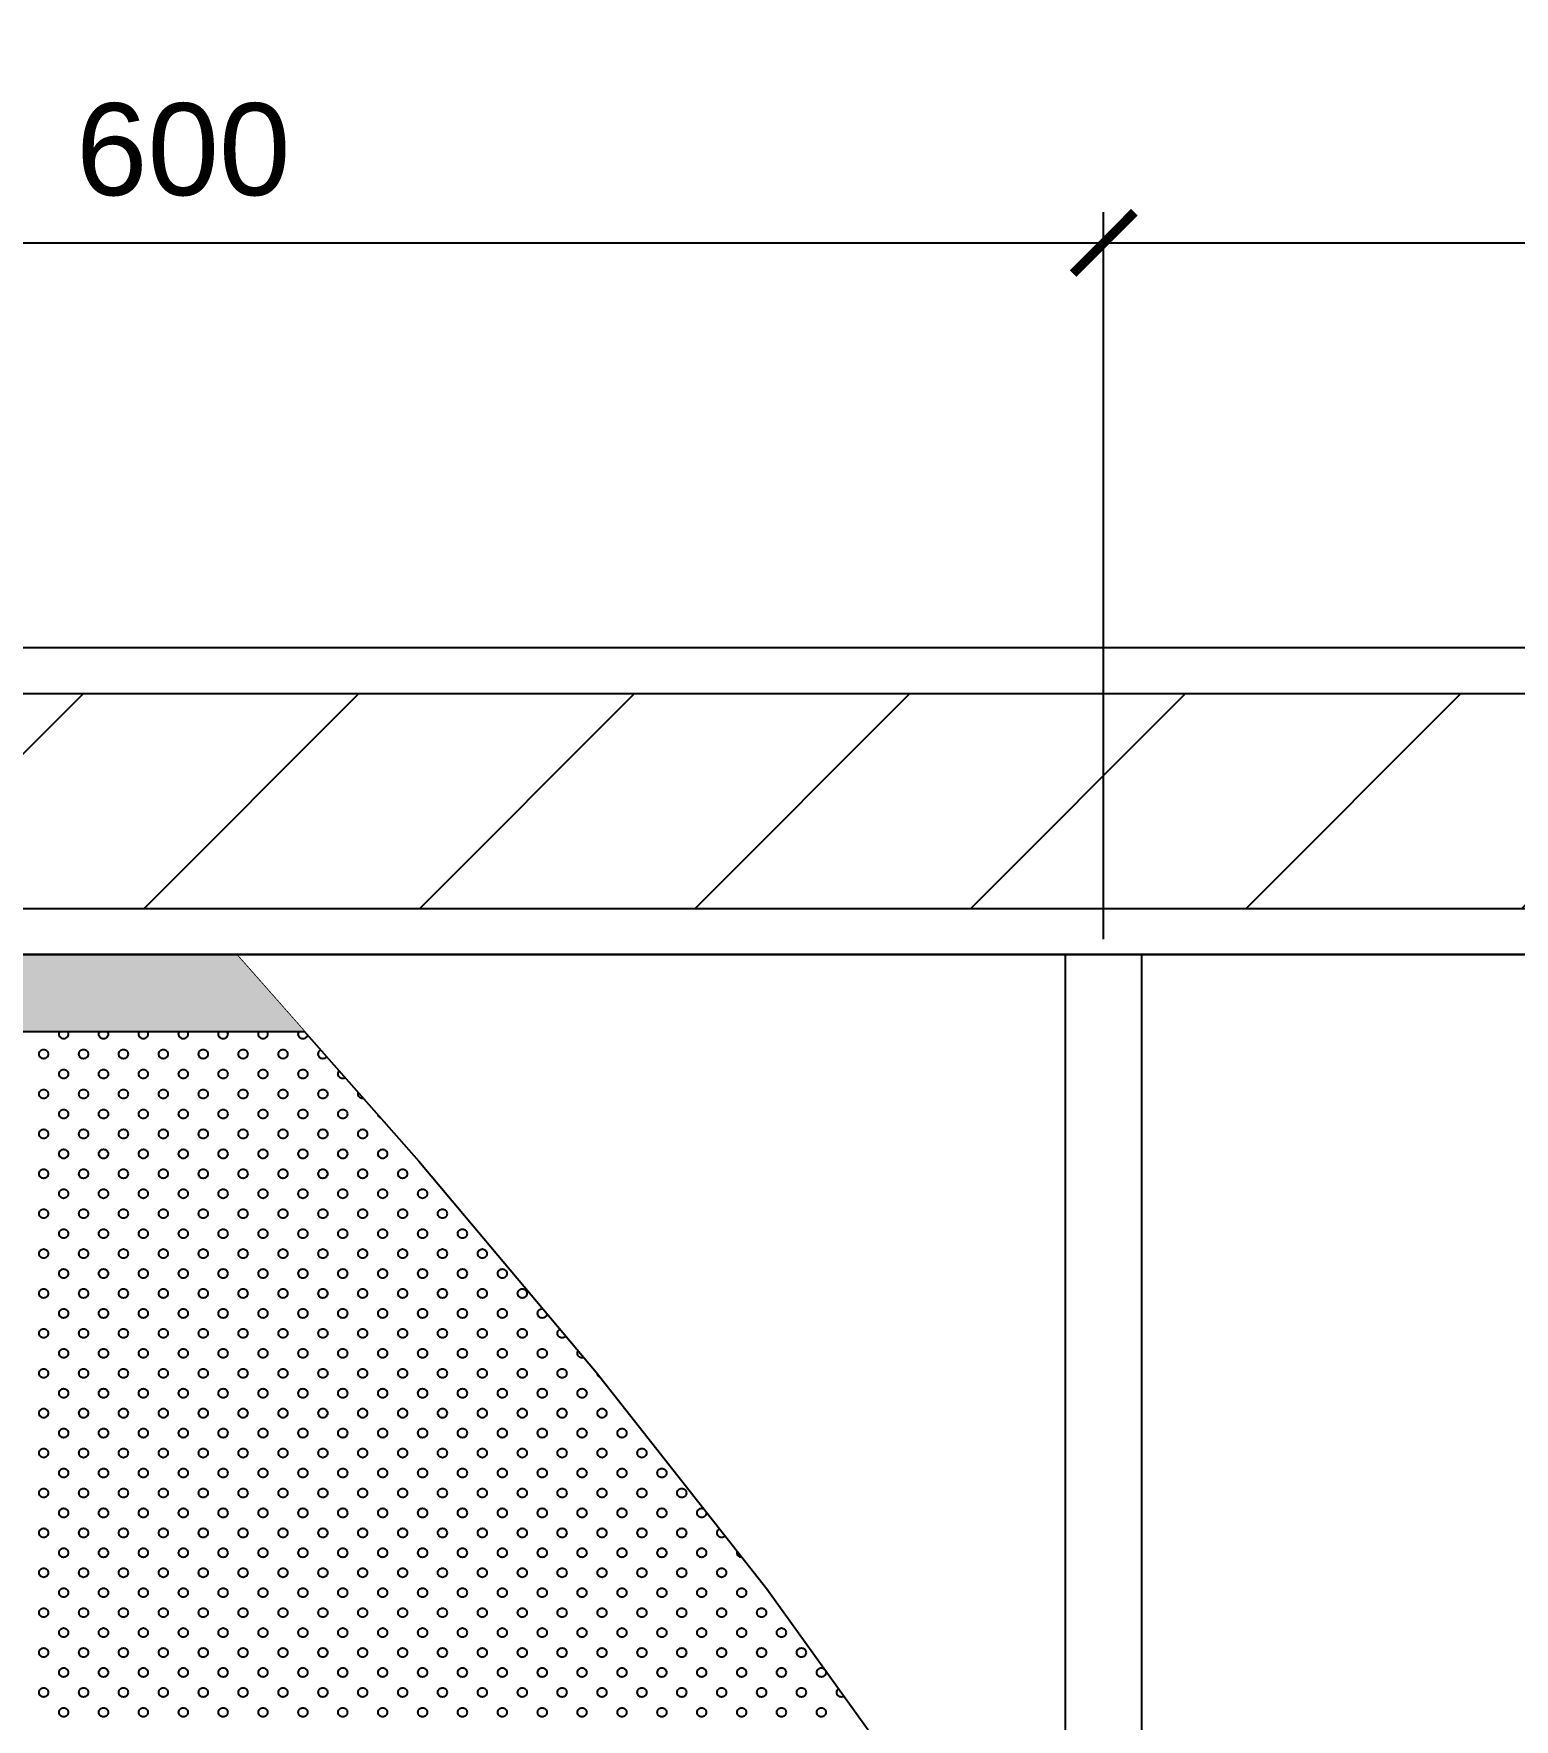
# Model space of a CAD drawing. Header units: millimetres. Extents: x 28487 to 58856, y 2691 to 22893.
# Drawn here: x 29925 to 30408, y 6700 to 7250 of the extents above; entities that cross this region are included whole.
import ezdxf
from ezdxf.xclip import XClip

# ---------------------------------------------------------------- set-up
doc = ezdxf.new("R2010")
doc.units = ezdxf.units.MM
doc.header["$XCLIPFRAME"] = 0
doc.linetypes.add('TA_HL_008.00000', pattern=[52, 28.4, -23.6])
for name, color, linetype in [('0-LOCK', 251, 'Continuous'), ('000 - EX D I M', 251, 'Continuous'), ('000 - H A T C H', 9, 'Continuous'), ('000_CLIP-IN_ACESSORIES_SUB_COLOR_1', 1, 'Continuous'), ('000_CLIP-IN_PANEL_MAIN_COLOR_1', 3, 'Continuous'), ('000_CLIP-IN_PANEL_SUB_COLOR_2', 1, 'Continuous'), ('000_CLIP-IN_PANEL_WIPEOUT_', 250, 'Continuous'), ('000_CLIP-IN_SUBFAME_MAIN_COLOR_1', 3, 'Continuous'), ('000_CLIP-IN_SUBFAME_MAIN_COLOR_2', 2, 'Continuous'), ('000_CLIP-IN_SUBFAME_WIPEOUT_', 250, 'Continuous')]:
    doc.layers.add(name, color=color, linetype=linetype)
doc.styles.add('Arial', font='arial.ttf')
doc.dimstyles.new('DIM 50 E-E', dxfattribs={"dimscale": 50, "dimtxt": 3, "dimasz": 2, "dimexe": 2, "dimexo": 2.5, "dimgap": 1.5, "dimtad": 1, "dimdec": 0, "dimzin": 0, "dimdsep": 46, "dimtxsty": 'Arial', "dimblk": 'ARCHTICK', "dimcen": 2, "dimclrd": 1, "dimclre": 1, "dimclrt": 3, "dimaunit": 1, "dimadec": 6, "dimazin": 0, "dimtfac": 1, "dimtdec": 0, "dimtix": 1, "dimtofl": 0, "dimtmove": 2, "dimatfit": 3, "dimfxl": 1, "dimtolj": 1, "dimtzin": 0, "dimlwd": -1, "dimlwe": -1, "dimarcsym": 0})

# ---------------------------------------------------------------- blocks, each defined once
blk = doc.blocks.new('C-2-PP00-AR-2350-01-B_20251110-161349_EX_PLAN_WALL')
h = blk.add_hatch()
h.set_pattern_fill('ANSI31', color=251, scale=20, style=0)
h.set_pattern_definition([(45, (344539.788377367, -412772.7056011707), (-44.90128060534576, 44.90128060534577), [])])
h.paths.add_polyline_path([(3099.89999999851, -85), (3099.89999999851, -15), (99.89999999850988, -15), (99.89999999850988, -85)])
at = {"color": 2}
for p, q in [((0, 0), (3199.800000000745, 0)), ((99.89999999850988, -100.0000000018626), (3099.89999999851, -100.0000000018626))]:
    blk.add_line(p, q, dxfattribs=at)
at = {"color": 1}
for p, q in [((99.89999999850988, -15), (3099.89999999851, -15)), ((99.89999999850988, -85), (3099.89999999851, -85))]:
    blk.add_line(p, q, dxfattribs=at)
blk = doc.blocks.new('_ArchTick')
at = {"color": 0, "linetype": 'ByBlock', "const_width": 0.15}
blk.add_lwpolyline([(-0.5, -0.5), (0.5, 0.5)], dxfattribs=at)
blk = doc.blocks.new('*D73')
at = {"layer": '000 - EX D I M', "color": 1, "transparency": 16777216}
for p, q in [((999.9000000022352, -95.00000000186265), (999.9000000022352, 141.8341406085383)), ((1599.90000000596, -95.00000000186265), (1599.90000000596, 141.8341406085383)), ((999.9000000022352, 131.8341406085383), (1599.90000000596, 131.8341406085383))]:
    blk.add_line(p, q, dxfattribs=at)
at = {"layer": 'Defpoints', "color": 0, "transparency": 16777216}
for p in [(1599.90000000596, 131.8341406085383), (999.9000000022352, -100.0000000018626), (1599.90000000596, -100.0000000018626)]:
    blk.add_point(p, dxfattribs=at)
at = {"layer": '000 - EX D I M', "color": 1, "transparency": 16777216, "xscale": 20, "yscale": 20, "zscale": 20, "rotation": 180}
blk.add_blockref('_ArchTick', (999.9000000022352, 131.8341406085383), dxfattribs=at)
at = {"layer": '000 - EX D I M', "color": 1, "transparency": 16777216, "xscale": 20, "yscale": 20, "zscale": 20}
blk.add_blockref('_ArchTick', (1599.90000000596, 131.8341406085383), dxfattribs=at)
at = {"layer": '000 - EX D I M', "color": 3, "transparency": 16777216, "insert": (1299.900000004098, 162.1513302401891), "char_height": 30, "attachment_point": 5, "style": 'Arial'}
blk.add_mtext('\\A1;600', dxfattribs=at)
blk = doc.blocks.new('*D74')
at = {"layer": '000 - EX D I M', "color": 1, "transparency": 16777216}
for p, q in [((1599.90000000596, -95.00000000186265), (1599.90000000596, 141.8341406085383)), ((2199.900000009686, -95.00000000186265), (2199.900000009686, 141.8341406085383)), ((1599.90000000596, 131.8341406085383), (2199.900000009686, 131.8341406085383))]:
    blk.add_line(p, q, dxfattribs=at)
at = {"layer": 'Defpoints', "color": 0, "transparency": 16777216}
for p in [(2199.900000009686, 131.8341406085383), (1599.90000000596, -100.0000000018626), (2199.900000009686, -100.0000000018626)]:
    blk.add_point(p, dxfattribs=at)
at = {"layer": '000 - EX D I M', "color": 1, "transparency": 16777216, "xscale": 20, "yscale": 20, "zscale": 20, "rotation": 180}
blk.add_blockref('_ArchTick', (1599.90000000596, 131.8341406085383), dxfattribs=at)
at = {"layer": '000 - EX D I M', "color": 1, "transparency": 16777216, "xscale": 20, "yscale": 20, "zscale": 20}
blk.add_blockref('_ArchTick', (2199.900000009686, 131.8341406085383), dxfattribs=at)
at = {"layer": '000 - EX D I M', "color": 3, "transparency": 16777216, "insert": (1899.900000007823, 162.1513302401891), "char_height": 30, "attachment_point": 5, "style": 'Arial'}
blk.add_mtext('\\A1;600', dxfattribs=at)
blk = doc.blocks.new('*U157')
blk.add_wipeout([(-299.9999999809079, -299.9999999943541), (300.0000000190922, -299.9999999943541), (300.0000000190922, 300.0000000056459), (-299.9999999809079, 300.0000000056459)]).dxf.layer = '000_CLIP-IN_PANEL_WIPEOUT_'
at = {"layer": '000_CLIP-IN_ACESSORIES_SUB_COLOR_1'}
blk.add_lwpolyline([(-296.9999999809079, -296.9999999943541), (297.0000000190921, -296.9999999943541), (297.0000000190921, 297.0000000056459), (-296.9999999809079, 297.0000000056459)], close=True, dxfattribs=at)
at = {"layer": '000_CLIP-IN_PANEL_MAIN_COLOR_1'}
blk.add_lwpolyline([(-299.9999999809079, -299.9999999943541), (300.0000000190921, -299.9999999943541), (300.0000000190921, 300.0000000056459), (-299.9999999809079, 300.0000000056459)], close=True, dxfattribs=at)
blk = doc.blocks.new('TYP.CLIP-IN_20251110-163539_FOR_PPLINE_C02')
blk.add_blockref('*U157', (-299.9999999999873, 900))
at = {"color": 1}
blk.add_lwpolyline([(-1500.000000000005, -900.0000000000002), (1499.999999999995, -900.0000000000002), (1499.999999999995, 899.9999999999998), (-1500.000000000005, 899.9999999999998)], close=True, dxfattribs=at)
at = {"layer": '000_CLIP-IN_PANEL_SUB_COLOR_2'}
for centre in [(-338.9999999561551, 887.0000000039657), (-325.9999999571446, 887.0000000039657), (-312.9999999581341, 887.0000000039657), (-299.9999999591237, 887.0000000039657), (-286.9999999601132, 887.0000000039657), (-273.9999999611027, 887.0000000039657), (-345.4999999556894, 880.5000000044314), (-332.4999999566789, 880.5000000044314), (-319.4999999576685, 880.5000000044314), (-306.499999958658, 880.5000000044314), (-293.4999999596475, 880.5000000044314), (-280.4999999606371, 880.5000000044314), (-267.4999999616266, 880.5000000044313), (-338.9999999561551, 874.0000000040458), (-325.9999999571446, 874.0000000040458), (-312.9999999581341, 874.0000000040458), (-299.9999999591237, 874.0000000040458), (-286.9999999601132, 874.0000000040458), (-273.9999999611027, 874.0000000040458), (-260.9999999620923, 874.0000000040457), (-345.4999999556894, 867.5000000045114), (-332.4999999566789, 867.5000000045114), (-319.4999999576685, 867.5000000045114), (-306.499999958658, 867.5000000045114), (-293.4999999596475, 867.5000000045114), (-280.4999999606371, 867.5000000045114), (-267.4999999616266, 867.5000000045113), (-254.4999999626161, 867.5000000045113), (-338.9999999561551, 861.0000000041258), (-325.9999999571446, 861.0000000041258), (-312.9999999581341, 861.0000000041258), (-299.9999999591237, 861.0000000041258), (-286.9999999601132, 861.0000000041258), (-273.9999999611027, 861.0000000041258), (-260.9999999620923, 861.0000000041257), (-247.9999999630818, 861.0000000041257), (-345.4999999556894, 854.5000000045915), (-332.4999999566789, 854.5000000045915), (-319.4999999576685, 854.5000000045915), (-306.499999958658, 854.5000000045915), (-293.4999999596475, 854.5000000045915), (-280.4999999606371, 854.5000000045915), (-267.4999999616266, 854.5000000045915), (-254.4999999626161, 854.5000000045915), (-241.4999999636057, 854.5000000045915), (-338.9999999561551, 848.0000000042058), (-325.9999999571446, 848.0000000042058), (-312.9999999581341, 848.0000000042058), (-299.9999999591237, 848.0000000042058), (-286.9999999601132, 848.0000000042058), (-273.9999999611027, 848.0000000042058), (-260.9999999620923, 848.0000000042058), (-247.9999999630818, 848.0000000042058), (-234.9999999640713, 848.0000000042058), (-345.4999999556894, 841.5000000046715), (-332.4999999566789, 841.5000000046715), (-319.4999999576685, 841.5000000046715), (-306.499999958658, 841.5000000046715), (-293.4999999596475, 841.5000000046715), (-280.4999999606371, 841.5000000046715), (-267.4999999616266, 841.5000000046715), (-254.4999999626161, 841.5000000046715), (-241.4999999636057, 841.5000000046715), (-228.4999999645952, 841.5000000046714), (-338.9999999561551, 835.0000000042859), (-325.9999999571446, 835.0000000042859), (-312.9999999581341, 835.0000000042859), (-299.9999999591237, 835.0000000042859), (-286.9999999601132, 835.0000000042859), (-273.9999999611027, 835.0000000042859), (-260.9999999620923, 835.0000000042859), (-247.9999999630818, 835.0000000042859), (-234.9999999640713, 835.0000000042859), (-345.4999999556894, 828.5000000047515), (-332.4999999566789, 828.5000000047515), (-319.4999999576685, 828.5000000047515), (-306.499999958658, 828.5000000047515), (-293.4999999596475, 828.5000000047515), (-280.4999999606371, 828.5000000047515), (-267.4999999616266, 828.5000000047515), (-254.4999999626161, 828.5000000047515), (-241.4999999636057, 828.5000000047515), (-228.4999999645952, 828.5000000047514), (-338.9999999561551, 822.0000000043659), (-325.9999999571446, 822.0000000043659), (-312.9999999581341, 822.0000000043659), (-299.9999999591237, 822.0000000043659), (-286.9999999601132, 822.0000000043659), (-273.9999999611027, 822.0000000043659), (-260.9999999620923, 822.0000000043659), (-247.9999999630818, 822.0000000043659), (-234.9999999640713, 822.0000000043659), (-221.9999999650609, 822.0000000043658), (-345.4999999556894, 815.5000000048316), (-332.4999999566789, 815.5000000048316), (-319.4999999576685, 815.5000000048316), (-306.499999958658, 815.5000000048316), (-293.4999999596475, 815.5000000048316), (-280.4999999606371, 815.5000000048316), (-267.4999999616266, 815.5000000048316), (-254.4999999626161, 815.5000000048316), (-241.4999999636057, 815.5000000048316), (-228.4999999645952, 815.5000000048315), (-215.4999999655847, 815.5000000048315), (-338.9999999561551, 809.000000004446), (-325.9999999571446, 809.000000004446), (-312.9999999581341, 809.000000004446), (-299.9999999591237, 809.000000004446), (-286.9999999601132, 809.000000004446), (-273.9999999611027, 809.000000004446), (-260.9999999620923, 809.000000004446), (-247.9999999630818, 809.000000004446), (-234.9999999640713, 809.000000004446), (-221.9999999650609, 809.0000000044458), (-208.9999999660504, 809.0000000044458), (-345.4999999556894, 802.5000000049116), (-332.4999999566789, 802.5000000049116), (-319.4999999576685, 802.5000000049116), (-306.499999958658, 802.5000000049116), (-293.4999999596475, 802.5000000049116), (-280.4999999606371, 802.5000000049116), (-267.4999999616266, 802.5000000049116), (-254.4999999626161, 802.5000000049116), (-241.4999999636057, 802.5000000049116), (-228.4999999645952, 802.5000000049115), (-215.4999999655847, 802.5000000049115), (-202.4999999665743, 802.5000000049115), (-338.9999999561551, 796.000000004526), (-325.9999999571446, 796.000000004526), (-312.9999999581341, 796.000000004526), (-299.9999999591237, 796.000000004526), (-286.9999999601132, 796.000000004526), (-273.9999999611027, 796.000000004526), (-260.9999999620923, 796.000000004526), (-247.9999999630818, 796.000000004526), (-234.9999999640713, 796.000000004526), (-221.9999999650609, 796.0000000045259), (-208.9999999660504, 796.0000000045259), (-195.9999999670399, 796.0000000045259), (-345.4999999556894, 789.5000000049916), (-332.4999999566789, 789.5000000049916), (-319.4999999576685, 789.5000000049916), (-306.499999958658, 789.5000000049916), (-293.4999999596475, 789.5000000049916), (-280.4999999606371, 789.5000000049916), (-267.4999999616266, 789.5000000049916), (-254.4999999626161, 789.5000000049916), (-241.4999999636057, 789.5000000049916), (-228.4999999645952, 789.5000000049915), (-215.4999999655847, 789.5000000049915), (-202.4999999665743, 789.5000000049915), (-189.4999999675638, 789.5000000049915), (-338.9999999561551, 783.000000004606), (-325.9999999571446, 783.000000004606), (-312.9999999581341, 783.000000004606), (-299.9999999591237, 783.000000004606), (-286.9999999601132, 783.000000004606), (-273.9999999611027, 783.000000004606), (-260.9999999620923, 783.000000004606), (-247.9999999630818, 783.000000004606), (-234.9999999640713, 783.000000004606), (-221.9999999650609, 783.0000000046059), (-208.9999999660504, 783.0000000046059), (-195.9999999670399, 783.0000000046059), (-182.9999999680294, 783.0000000046059), (-345.4999999556894, 776.5000000050717), (-332.4999999566789, 776.5000000050717), (-319.4999999576685, 776.5000000050717), (-306.499999958658, 776.5000000050717), (-293.4999999596475, 776.5000000050717), (-280.4999999606371, 776.5000000050717), (-267.4999999616266, 776.5000000050717), (-254.4999999626161, 776.5000000050717), (-241.4999999636057, 776.5000000050717), (-228.4999999645952, 776.5000000050716), (-215.4999999655847, 776.5000000050716), (-202.4999999665743, 776.5000000050716), (-189.4999999675638, 776.5000000050716), (-176.4999999685533, 776.5000000050716), (-338.9999999561551, 770.0000000046861), (-325.9999999571446, 770.0000000046861), (-312.9999999581341, 770.0000000046861), (-299.9999999591237, 770.0000000046861), (-286.9999999601132, 770.0000000046861), (-273.9999999611027, 770.0000000046861), (-260.9999999620923, 770.0000000046861), (-247.9999999630818, 770.0000000046861), (-234.9999999640713, 770.0000000046861), (-221.9999999650609, 770.000000004686), (-208.9999999660504, 770.000000004686), (-195.9999999670399, 770.000000004686), (-182.9999999680294, 770.000000004686), (-169.999999969019, 770.000000004686), (-345.4999999556894, 763.5000000051517), (-332.4999999566789, 763.5000000051517), (-319.4999999576685, 763.5000000051517), (-306.499999958658, 763.5000000051517), (-293.4999999596475, 763.5000000051517), (-280.4999999606371, 763.5000000051517), (-267.4999999616266, 763.5000000051517), (-254.4999999626161, 763.5000000051517), (-241.4999999636057, 763.5000000051517), (-228.4999999645952, 763.5000000051516), (-215.4999999655847, 763.5000000051516), (-202.4999999665743, 763.5000000051516), (-189.4999999675638, 763.5000000051516), (-176.4999999685533, 763.5000000051516), (-163.4999999695428, 763.5000000051516), (-338.9999999561551, 757.0000000047661), (-325.9999999571446, 757.0000000047661), (-312.9999999581341, 757.0000000047661), (-299.9999999591237, 757.0000000047661), (-286.9999999601132, 757.0000000047661), (-273.9999999611027, 757.0000000047661), (-260.9999999620923, 757.0000000047661), (-247.9999999630818, 757.0000000047661), (-234.9999999640713, 757.0000000047661), (-221.9999999650609, 757.000000004766), (-208.9999999660504, 757.000000004766), (-195.9999999670399, 757.000000004766), (-182.9999999680294, 757.000000004766), (-169.999999969019, 757.000000004766), (-345.4999999556894, 750.5000000052318), (-332.4999999566789, 750.5000000052318), (-319.4999999576685, 750.5000000052318), (-306.499999958658, 750.5000000052318), (-293.4999999596475, 750.5000000052318), (-280.4999999606371, 750.5000000052318), (-267.4999999616266, 750.5000000052318), (-254.4999999626161, 750.5000000052318), (-241.4999999636057, 750.5000000052318), (-228.4999999645952, 750.5000000052316), (-215.4999999655847, 750.5000000052316), (-202.4999999665743, 750.5000000052316), (-189.4999999675638, 750.5000000052316), (-176.4999999685533, 750.5000000052316), (-163.4999999695428, 750.5000000052316), (-338.9999999561551, 744.0000000048461), (-325.9999999571446, 744.0000000048461), (-312.9999999581341, 744.0000000048461), (-299.9999999591237, 744.0000000048461), (-286.9999999601132, 744.0000000048461), (-273.9999999611027, 744.0000000048461), (-260.9999999620923, 744.0000000048461), (-247.9999999630818, 744.0000000048461), (-234.9999999640713, 744.0000000048461), (-221.9999999650609, 744.000000004846), (-208.9999999660504, 744.000000004846), (-195.9999999670399, 744.000000004846), (-182.9999999680294, 744.000000004846), (-169.999999969019, 744.000000004846), (-156.9999999700085, 744.000000004846), (-345.4999999556894, 737.5000000053118), (-332.4999999566789, 737.5000000053118), (-319.4999999576685, 737.5000000053118), (-306.499999958658, 737.5000000053118), (-293.4999999596475, 737.5000000053118), (-280.4999999606371, 737.5000000053118), (-267.4999999616266, 737.5000000053118), (-254.4999999626161, 737.5000000053118), (-241.4999999636057, 737.5000000053118), (-228.4999999645952, 737.5000000053117), (-215.4999999655847, 737.5000000053117), (-202.4999999665743, 737.5000000053117), (-189.4999999675638, 737.5000000053117), (-176.4999999685533, 737.5000000053117), (-163.4999999695428, 737.5000000053117), (-150.4999999705324, 737.5000000053117), (-338.9999999561551, 731.0000000049262), (-325.9999999571446, 731.0000000049262), (-312.9999999581341, 731.0000000049262), (-299.9999999591237, 731.0000000049262), (-286.9999999601132, 731.0000000049262), (-273.9999999611027, 731.0000000049262), (-260.9999999620923, 731.0000000049262), (-247.9999999630818, 731.0000000049262), (-234.9999999640713, 731.0000000049262), (-221.9999999650609, 731.000000004926), (-208.9999999660504, 731.000000004926), (-195.9999999670399, 731.000000004926), (-182.9999999680294, 731.000000004926), (-169.999999969019, 731.000000004926), (-156.9999999700085, 731.000000004926), (-143.999999970998, 731.000000004926), (-345.4999999556894, 724.5000000053918), (-332.4999999566789, 724.5000000053918), (-319.4999999576685, 724.5000000053918), (-306.499999958658, 724.5000000053918), (-293.4999999596475, 724.5000000053918), (-280.4999999606371, 724.5000000053918), (-267.4999999616266, 724.5000000053918), (-254.4999999626161, 724.5000000053918), (-241.4999999636057, 724.5000000053918), (-228.4999999645952, 724.5000000053918), (-215.4999999655847, 724.5000000053918), (-202.4999999665743, 724.5000000053917), (-189.4999999675638, 724.5000000053917), (-176.4999999685533, 724.5000000053917), (-163.4999999695428, 724.5000000053917), (-150.4999999705324, 724.5000000053917), (-137.4999999715219, 724.5000000053917), (-338.9999999561551, 718.0000000050062), (-325.9999999571446, 718.0000000050062), (-312.9999999581341, 718.0000000050062), (-299.9999999591237, 718.0000000050062), (-286.9999999601132, 718.0000000050062), (-273.9999999611027, 718.0000000050062), (-260.9999999620923, 718.0000000050062), (-247.9999999630818, 718.0000000050062), (-234.9999999640713, 718.0000000050062), (-221.9999999650609, 718.0000000050062), (-208.9999999660504, 718.0000000050061), (-195.9999999670399, 718.0000000050061), (-182.9999999680294, 718.0000000050061), (-169.999999969019, 718.0000000050061), (-156.9999999700085, 718.0000000050061), (-143.999999970998, 718.0000000050061), (-130.9999999719876, 718.0000000050061), (-345.4999999556894, 711.5000000054719), (-332.4999999566789, 711.5000000054719), (-319.4999999576685, 711.5000000054719), (-306.499999958658, 711.5000000054719), (-293.4999999596475, 711.5000000054719), (-280.4999999606371, 711.5000000054719), (-267.4999999616266, 711.5000000054719), (-254.4999999626161, 711.5000000054719), (-241.4999999636057, 711.5000000054719), (-228.4999999645952, 711.5000000054719), (-215.4999999655847, 711.5000000054719), (-202.4999999665743, 711.5000000054717), (-189.4999999675638, 711.5000000054717), (-176.4999999685533, 711.5000000054717), (-163.4999999695428, 711.5000000054717), (-150.4999999705324, 711.5000000054717), (-137.4999999715219, 711.5000000054717), (-124.4999999725114, 711.5000000054717), (-338.9999999561551, 705.0000000050862), (-325.9999999571446, 705.0000000050862), (-312.9999999581341, 705.0000000050862), (-299.9999999591237, 705.0000000050862), (-286.9999999601132, 705.0000000050862), (-273.9999999611027, 705.0000000050862), (-260.9999999620923, 705.0000000050862), (-247.9999999630818, 705.0000000050862), (-234.9999999640713, 705.0000000050862), (-221.9999999650609, 705.0000000050862), (-208.9999999660504, 705.0000000050861), (-195.9999999670399, 705.0000000050861), (-182.9999999680294, 705.0000000050861), (-169.999999969019, 705.0000000050861), (-156.9999999700085, 705.0000000050861), (-143.999999970998, 705.0000000050861), (-130.9999999719876, 705.0000000050861), (-117.9999999729771, 705.0000000050861), (-345.4999999556894, 698.5000000055519), (-332.4999999566789, 698.5000000055519), (-319.4999999576685, 698.5000000055519), (-306.499999958658, 698.5000000055519), (-293.4999999596475, 698.5000000055519), (-280.4999999606371, 698.5000000055519), (-267.4999999616266, 698.5000000055519), (-254.4999999626161, 698.5000000055519), (-241.4999999636057, 698.5000000055519), (-228.4999999645952, 698.5000000055519), (-215.4999999655847, 698.5000000055519), (-202.4999999665743, 698.5000000055518), (-189.4999999675638, 698.5000000055518), (-176.4999999685533, 698.5000000055518), (-163.4999999695428, 698.5000000055518), (-150.4999999705324, 698.5000000055518), (-137.4999999715219, 698.5000000055518), (-124.4999999725114, 698.5000000055518), (-111.499999973501, 698.5000000055518), (-338.9999999561551, 692.0000000051663), (-325.9999999571446, 692.0000000051663), (-312.9999999581341, 692.0000000051663), (-299.9999999591237, 692.0000000051663), (-286.9999999601132, 692.0000000051663), (-273.9999999611027, 692.0000000051663), (-260.9999999620923, 692.0000000051663), (-247.9999999630818, 692.0000000051663), (-234.9999999640713, 692.0000000051663), (-221.9999999650609, 692.0000000051663), (-208.9999999660504, 692.0000000051662), (-195.9999999670399, 692.0000000051662), (-182.9999999680294, 692.0000000051662), (-169.999999969019, 692.0000000051662), (-156.9999999700085, 692.0000000051662), (-143.999999970998, 692.0000000051662), (-130.9999999719876, 692.0000000051662), (-117.9999999729771, 692.0000000051662), (-345.4999999556894, 685.5000000056319), (-332.4999999566789, 685.5000000056319), (-319.4999999576685, 685.5000000056319), (-306.499999958658, 685.5000000056319), (-293.4999999596475, 685.5000000056319), (-280.4999999606371, 685.5000000056319), (-267.4999999616266, 685.5000000056319), (-254.4999999626161, 685.5000000056319), (-241.4999999636057, 685.5000000056319), (-228.4999999645952, 685.5000000056319), (-215.4999999655847, 685.5000000056319), (-202.4999999665743, 685.5000000056318), (-189.4999999675638, 685.5000000056318), (-176.4999999685533, 685.5000000056318), (-163.4999999695428, 685.5000000056318), (-150.4999999705324, 685.5000000056318), (-137.4999999715219, 685.5000000056318), (-124.4999999725114, 685.5000000056318), (-111.499999973501, 685.5000000056318), (-338.9999999561551, 679.0000000052463), (-325.9999999571446, 679.0000000052463), (-312.9999999581341, 679.0000000052463), (-299.9999999591237, 679.0000000052463), (-286.9999999601132, 679.0000000052463), (-273.9999999611027, 679.0000000052463), (-260.9999999620923, 679.0000000052463), (-247.9999999630818, 679.0000000052463), (-234.9999999640713, 679.0000000052463), (-221.9999999650609, 679.0000000052463), (-208.9999999660504, 679.0000000052462), (-195.9999999670399, 679.0000000052462), (-182.9999999680294, 679.0000000052462), (-169.999999969019, 679.0000000052462), (-156.9999999700085, 679.0000000052462), (-143.999999970998, 679.0000000052462), (-130.9999999719876, 679.0000000052462), (-117.9999999729771, 679.0000000052462), (-104.9999999739666, 679.0000000052462), (-345.4999999556894, 672.500000005712), (-332.4999999566789, 672.500000005712), (-319.4999999576685, 672.500000005712), (-306.499999958658, 672.500000005712), (-293.4999999596475, 672.500000005712), (-280.4999999606371, 672.500000005712), (-267.4999999616266, 672.500000005712), (-254.4999999626161, 672.500000005712), (-241.4999999636057, 672.500000005712), (-228.4999999645952, 672.500000005712), (-215.4999999655847, 672.500000005712), (-202.4999999665743, 672.5000000057119), (-189.4999999675638, 672.5000000057119), (-176.4999999685533, 672.5000000057119), (-163.4999999695428, 672.5000000057119), (-150.4999999705324, 672.5000000057119), (-137.4999999715219, 672.5000000057119), (-124.4999999725114, 672.5000000057119), (-111.499999973501, 672.5000000057119), (-98.49999997449049, 672.5000000057119), (-338.9999999561551, 666.0000000053263), (-325.9999999571446, 666.0000000053263), (-312.9999999581341, 666.0000000053263), (-299.9999999591237, 666.0000000053263), (-286.9999999601132, 666.0000000053263), (-273.9999999611027, 666.0000000053263), (-260.9999999620923, 666.0000000053263), (-247.9999999630818, 666.0000000053263), (-234.9999999640713, 666.0000000053263), (-221.9999999650609, 666.0000000053263), (-208.9999999660504, 666.0000000053262), (-195.9999999670399, 666.0000000053262), (-182.9999999680294, 666.0000000053262), (-169.999999969019, 666.0000000053262), (-156.9999999700085, 666.0000000053262), (-143.999999970998, 666.0000000053262), (-130.9999999719876, 666.0000000053262), (-117.9999999729771, 666.0000000053262), (-104.9999999739666, 666.0000000053262), (-91.99999997495615, 666.0000000053262), (-345.4999999556894, 659.500000005792), (-332.4999999566789, 659.500000005792), (-319.4999999576685, 659.500000005792), (-306.499999958658, 659.500000005792), (-293.4999999596475, 659.500000005792), (-280.4999999606371, 659.500000005792), (-267.4999999616266, 659.500000005792), (-254.4999999626161, 659.500000005792), (-241.4999999636057, 659.500000005792), (-228.4999999645952, 659.500000005792), (-215.4999999655847, 659.500000005792), (-202.4999999665743, 659.500000005792), (-189.4999999675638, 659.5000000057919), (-176.4999999685533, 659.5000000057919), (-163.4999999695428, 659.5000000057919), (-150.4999999705324, 659.5000000057919), (-137.4999999715219, 659.5000000057919), (-124.4999999725114, 659.5000000057919), (-111.499999973501, 659.5000000057919), (-98.49999997449049, 659.5000000057919), (-85.49999997548002, 659.5000000057919), (-338.9999999561551, 653.0000000054064), (-325.9999999571446, 653.0000000054064), (-312.9999999581341, 653.0000000054064), (-299.9999999591237, 653.0000000054064), (-286.9999999601132, 653.0000000054064), (-273.9999999611027, 653.0000000054064), (-260.9999999620923, 653.0000000054064), (-247.9999999630818, 653.0000000054064), (-234.9999999640713, 653.0000000054064), (-221.9999999650609, 653.0000000054064), (-208.9999999660504, 653.0000000054064), (-195.9999999670399, 653.0000000054063), (-182.9999999680294, 653.0000000054063), (-169.999999969019, 653.0000000054063), (-156.9999999700085, 653.0000000054063), (-143.999999970998, 653.0000000054063), (-130.9999999719876, 653.0000000054063), (-117.9999999729771, 653.0000000054063), (-104.9999999739666, 653.0000000054063), (-91.99999997495615, 653.0000000054063), (-78.99999997594568, 653.0000000054063)]:
    blk.add_circle(centre, 1.50000000030559, dxfattribs=at)
blk = doc.blocks.new('*U165')
blk.add_wipeout([(-1.5916157281026244e-12, 1800.0000000056457), (25.14999999948327, 1774.8500000061608), (2974.8500000005133, 1774.85000000616), (2999.9999999999973, 1800.0000000056439)])
at = {"layer": '000 - H A T C H'}
h = blk.add_hatch(dxfattribs=at)
h.set_pattern_fill('DOTS', color=8)
h.set_pattern_definition([(0, (2920.000000000372, 1719.70000000602), (0.79375, 1.5875), [0, -1.5875])])
h.paths.add_polyline_path([(-1.584510300750818e-12, 1800.000000005645), (25.14999999948329, 1774.850000006161), (2974.850000000512, 1774.850000006159), (2999.999999999997, 1800.000000005644)])
at = {"layer": '000_CLIP-IN_ACESSORIES_SUB_COLOR_1'}
blk.add_lwpolyline([(-1.584510300750818e-12, 1800.000000005645), (25.14999999948329, 1774.850000006161), (2974.850000000512, 1774.850000006159), (2999.999999999997, 1800.000000005644)], close=True, dxfattribs=at)
blk = doc.blocks.new('*U152')
blk.add_wipeout([(2.2737367544323206e-13, 12.500000000000176), (2.2737367544323206e-13, -12.500000000000165), (1800.0000000000523, -12.500000000004702), (1800.0000000000523, 12.499999999995753)]).dxf.layer = '000_CLIP-IN_SUBFAME_WIPEOUT_'
at = {"layer": '000_CLIP-IN_SUBFAME_MAIN_COLOR_1', "color": 0, "linetype": 'ByBlock'}
blk.add_lwpolyline([(1.822281094368277e-13, 12.50000000000018), (1.730432584432225e-13, -12.49999999999982), (1800.000000000052, -12.50000000000425), (1800.000000000052, 12.49999999999575)], close=True, dxfattribs=at)
blk = doc.blocks.new('TYP.CLIP-IN_20251110-164052_FRAMING_SET')
at = {"layer": '000_CLIP-IN_SUBFAME_MAIN_COLOR_2', "linetype": 'ByBlock', "rotation": 90}
blk.add_blockref('*U152', (1500.000000000004, -1800.000000000052), dxfattribs=at)
blk = doc.blocks.new('C-2-PP00-AR-2350-01-B_20251110-161513_EX_DIM')
at = {"layer": '000 - EX D I M'}
for base, p1, p2, picture, middle in [((1599.90000000596, 131.8341406085383), (999.9000000022352, -100.0000000018626), (1599.90000000596, -100.0000000018626), '*D73', (1299.900000004098, 162.1513302401891)), ((2199.900000009686, 131.8341406085383), (1599.90000000596, -100.0000000018626), (2199.900000009686, -100.0000000018626), '*D74', (1899.900000007823, 162.1513302401891))]:
    dim = blk.add_linear_dim(base=base, p1=p1, p2=p2, dimstyle='DIM 50 E-E', override={"dimscale": 10, "dimexe": 1, "dimexo": 0.5}, dxfattribs=at)
    dim.commit()
    dim.dimension.update_dxf_attribs({"geometry": picture, "text_midpoint": middle})

msp = doc.modelspace()

# ---------------------------------------------------------------- linework, layer by layer
at = {"color": 1}
for points in [[(28774.19376743099, 5149.507187225332), (31774.19376743099, 5149.507187225332), (31774.19376743099, 6949.507187225332), (28774.19376743099, 6949.507187225332)], [(31774.19376743099, 6949.507187225332), (28774.19376743099, 6949.507187225332), (28774.19376743099, 5149.507187225332), (31774.19376743099, 5149.507187225332)]]:
    msp.add_lwpolyline(points, close=True, dxfattribs=at)
at = {"layer": '0-LOCK', "color": 1}
msp.add_lwpolyline([(31774.19376743099, 6949.507187225332), (28774.19376743099, 6949.507187225332), (28774.19376743099, 5149.507187225332), (31774.19376743099, 5149.507187225332), (31774.19376743099, 6949.507187225332)], close=True, dxfattribs=at)

# ---------------------------------------------------------------- block references
msp.add_blockref('C-2-PP00-AR-2350-01-B_20251110-161513_EX_DIM', (28674.29376743248, 7049.507187227195), dxfattribs=at)

# ---------------------------------------------------------------- next in the draw order: block references
ref = msp.add_blockref('TYP.CLIP-IN_20251110-163539_FOR_PPLINE_C02', (30274.19376743099, 6049.507187225332))
XClip(ref).set_block_clipping_path([(-282.68779524376805, 900), (-223.18339045674657, 832.6495614811274), (-165.36632818719954, 763.8467580420993), (-109.80349577390734, 693.213698009692), (-57.26516429404728, 620.3072487909112), (-8.837836409467855, 544.6152677974969), (33.8958859084305, 465.5825236794426), (68.58731263489244, 382.7285890232133), (91.81404162282342, 296.0033926673359), (99.11951014829174, 206.58459383355512), (86.40570524597206, 117.83285936500943), (52.862869135562505, 34.680513650508146), (2.1393321508003282, -39.342686533139386), (-59.147897147689946, -105.01062778866526), (-125.92358849422817, -165.13600299405698), (-195.55225704707846, -221.9520193781318), (-266.43158291184955, -277.20796639785476), (-337.29998646134845, -332.4777616231722), (-406.777330436129, -389.47812093195444), (-472.7267725019301, -450.4959168526657), (-530.62628840447, -519.0864641235012), (-568.3121206018877, -600.072031302193), (-564.161007109029, -688.8543593628619), (-524.2432105395092, -768.9789761158363), (-467.1353885997778, -838.2493669942533), (-401.88035284295984, -900.0000000000355), (-1500.0000000000073, -899.9999999943539), (-1500, 900.0000000056461)])

# ---------------------------------------------------------------- next in the draw order: linework, layer by layer
at = {"color": 1}
msp.add_lwpolyline([(28774.19376743098, 5149.507187230978), (28774.19376743099, 6949.507187230978), (29991.50597218722, 6949.507187225332), (30051.01037697424, 6882.156748706459), (30108.82743924379, 6813.353945267431), (30164.39027165708, 6742.720885235024), (30216.92860313694, 6669.814436016243), (30265.35593102152, 6594.122455022829), (30308.08965333942, 6515.089710904775), (30342.78108006588, 6432.235776248545), (30366.00780905381, 6345.510579892668), (30373.31327757928, 6256.091781058887), (30360.59947267696, 6167.340046590341), (30327.05663656655, 6084.18770087584)], dxfattribs=at)

# ---------------------------------------------------------------- next in the draw order: block references
ref = msp.add_blockref('*U165', (28774.19376743099, 5149.507187225333))
XClip(ref).set_block_clipping_path([(1217.312204756232, 1799.999999999999), (1276.8166095432534, 1732.6495614811265), (1334.6336718128005, 1663.8467580420984), (1390.1965042260927, 1593.2136980096911), (1442.7348357059527, 1520.3072487909103), (1491.1621635905321, 1444.615267797496), (1533.8958859084305, 1365.5825236794417), (1568.5873126348924, 1282.7285890232124), (1591.8140416228234, 1196.003392667335), (1599.1195101482917, 1106.5845938335542), (1586.405705245972, 1017.8328593650085), (1552.8628691355625, 934.6805136505072), (1502.1393321508003, 860.6573134668597), (1440.85210285231, 794.9893722113338), (1374.0764115057718, 734.8639970059421), (1304.4477429529215, 678.0479806218673), (1233.5684170881505, 622.7920336021443), (1162.7000135386515, 567.5222383768269), (1093.222669563871, 510.52187906804465), (1027.27322749807, 449.5040831473334), (969.37371159553, 380.9135358764979), (931.6878793981123, 299.92796869780614), (935.838992890971, 211.14564063713715), (975.7567894604908, 131.0210238841628), (1032.8646114002222, 61.75063300574584), (1098.1196471570402, -3.637978807091713e-11), (-7.275957614183426e-12, 5.6452336139045656e-09), (-0.17826429952765466, 1800.3214269178197)])

# ---------------------------------------------------------------- next in the draw order: block references
at = {"layer": '0-LOCK', "color": 1}
msp.add_blockref('C-2-PP00-AR-2350-01-B_20251110-161349_EX_PLAN_WALL', (28674.29376743248, 7049.507187227195), dxfattribs=at)

# ---------------------------------------------------------------- next in the draw order: block references
at = {"linetype": 'TA_HL_008.00000'}
ref = msp.add_blockref('TYP.CLIP-IN_20251110-164052_FRAMING_SET', (28774.19376743099, 6949.507187225332), dxfattribs=at)
XClip(ref).set_block_clipping_path([(1217.312204756232, 0), (1276.8166095432534, -67.35043851887258), (1334.6336718128005, -136.15324195790072), (1390.1965042260927, -206.78630199030795), (1442.7348357059527, -279.6927512090888), (1491.1621635905321, -355.3847322025031), (1533.8958859084305, -434.4174763205574), (1568.5873126348924, -517.2714109767867), (1591.8140416228234, -603.9966073326641), (1599.1195101482917, -693.4154061664449), (1586.405705245972, -782.1671406349906), (1552.8628691355625, -865.3194863494919), (1502.1393321508003, -939.3426865331394), (1440.85210285231, -1005.0106277886653), (1374.0764115057718, -1065.136002994057), (1304.4477429529215, -1121.9520193781318), (1233.5684170881505, -1177.2079663978548), (1162.7000135386515, -1232.4777616231722), (1093.222669563871, -1289.4781209319544), (1027.27322749807, -1350.4959168526657), (969.37371159553, -1419.0864641235012), (931.6878793981123, -1500.072031302193), (935.838992890971, -1588.854359362862), (975.7567894604908, -1668.9789761158363), (1032.8646114002222, -1738.2493669942533), (1098.1196471570402, -1800.0000000000355), (-7.275957614183426e-12, -1799.9999999943539), (0, 5.6461431086063385e-09)])

# ---------------------------------------------------------------- next in the draw order: block references
ref = msp.add_blockref('TYP.CLIP-IN_20251110-164052_FRAMING_SET', (28774.19376743099, 6949.507187225332))
XClip(ref).set_block_clipping_path([(1217.3122047562283, 0), (1276.8166095432498, -67.35043851887258), (1334.6336718128005, -136.15324195790072), (1390.196504226089, -206.78630199030795), (1442.734835705949, -279.6927512090888), (1491.1621635905285, -355.3847322025031), (1533.8958859084305, -434.4174763205565), (1568.5873126348888, -517.2714109767867), (1591.8140416228198, -603.9966073326641), (1599.1195101482808, -693.4154061664449), (1586.4057052459684, -782.1671406349906), (1552.8628691355589, -865.3194863494919), (1502.1393321507894, -939.3426865331385), (1440.85210285231, -1005.0106277886653), (1374.076411505761, -1065.136002994057), (1304.4477429529106, -1121.9520193781318), (1233.5684170881395, -1177.2079663978548), (1162.7000135386515, -1232.4777616231722), (1093.222669563871, -1289.4781209319553), (1027.27322749807, -1350.4959168526657), (969.37371159553, -1419.0864641235012), (931.6878793981086, -1500.072031302193), (935.8389928909601, -1588.854359362862), (975.7567894604908, -1668.9789761158363), (1032.8646114002186, -1738.2493669942533), (1098.1196471570001, -1800), (3000, -1800), (3000, 0)])

doc.saveas('drawing.dxf')
